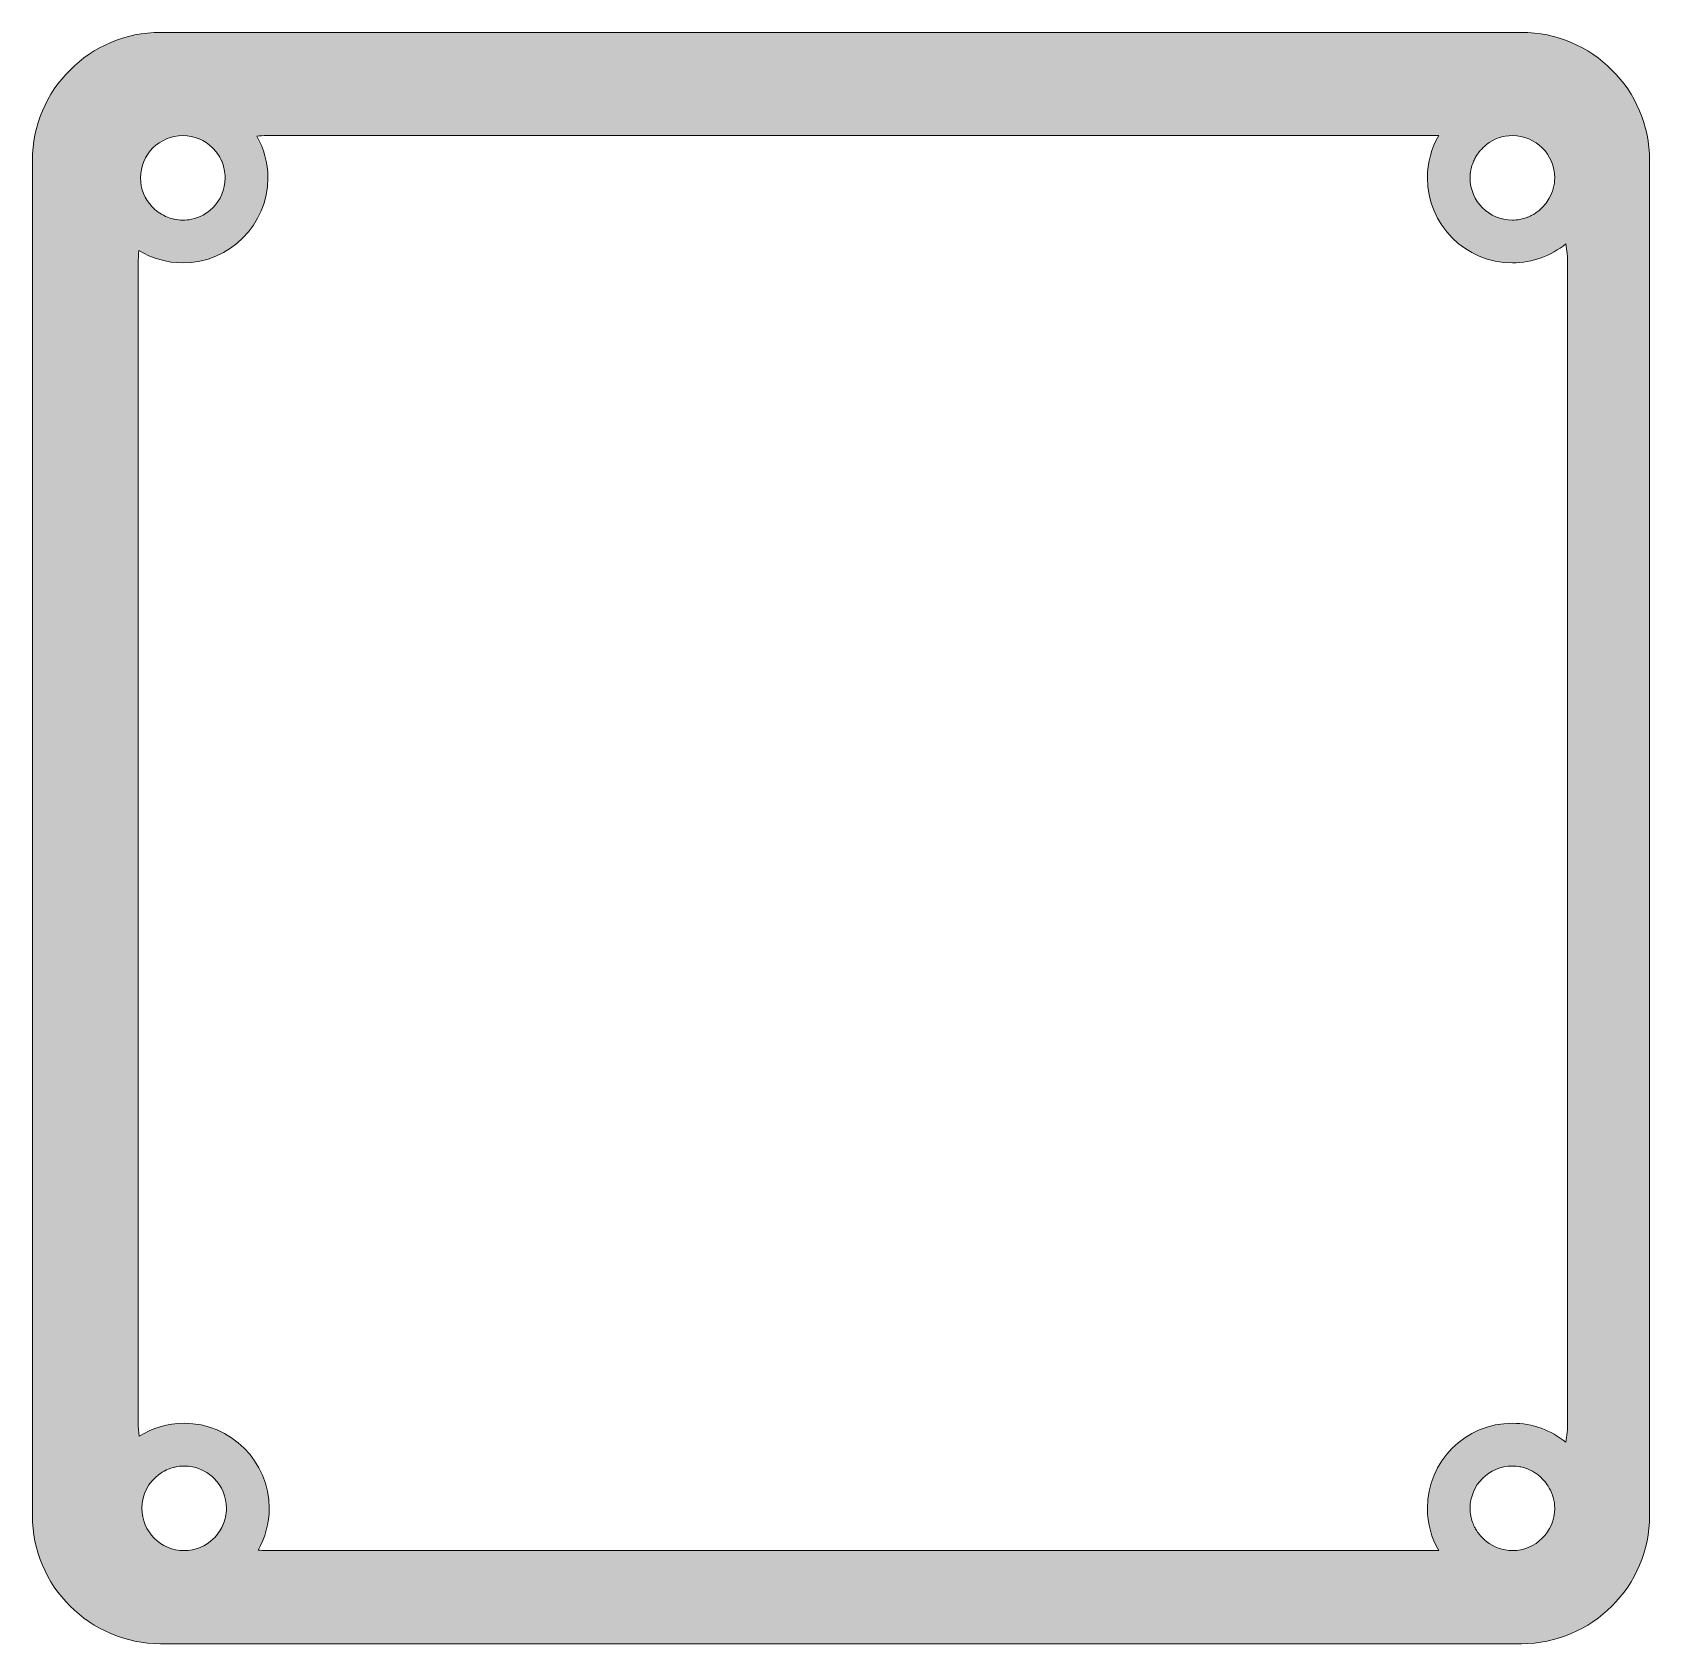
# Model space of a CAD drawing. Header units: inches. Extents: x 0.47 to 2.57, y -2.55 to -0.46.
import ezdxf

# ---------------------------------------------------------------- set-up
doc = ezdxf.new("R2010")
doc.units = ezdxf.units.IN
doc.header["$MEASUREMENT"] = 0
doc.layers.add('Layer 1', color=7, linetype='Continuous')

msp = doc.modelspace()

# ---------------------------------------------------------------- hatches: boundary and pattern name
at = {"layer": 'Layer 1'}
h = msp.add_hatch(color=3, dxfattribs=at)
h.dxf.hatch_style = 2
edge = h.paths.add_edge_path()
edge.add_spline(control_points=[(2.4044, -0.4597), (2.4044, -0.4597), (0.6354, -0.4597), (0.6354, -0.4597), (0.5437, -0.4597), (0.4687, -0.5347), (0.4687, -0.6263), (0.4687, -0.6263), (0.4687, -2.3882), (0.4687, -2.3882), (0.4687, -2.4799), (0.5437, -2.5549), (0.6354, -2.5549), (0.6354, -2.5549), (2.4044, -2.5549), (2.4044, -2.5549), (2.4961, -2.5549), (2.5711, -2.4799), (2.5711, -2.3882), (2.5711, -2.3882), (2.5711, -0.6263), (2.5711, -0.6263), (2.5711, -0.5347), (2.4961, -0.4597), (2.4044, -0.4597)], knot_values=[0, 0, 0, 0, 1, 1, 1, 2, 2, 2, 3, 3, 3, 4, 4, 4, 5, 5, 5, 6, 6, 6, 7, 7, 7, 8, 8, 8, 8], degree=3, periodic=1)
edge = h.paths.add_edge_path()
edge.add_spline(control_points=[(2.3589, -0.6057), (2.3589, -0.6057), (2.3589, -0.6057), (2.3589, -0.6057), (2.3589, -0.6057), (2.3589, -0.6057), (2.3589, -0.6057), (2.3683, -0.5984), (2.3799, -0.5939), (2.3927, -0.5939), (2.423, -0.5939), (2.4477, -0.6185), (2.4477, -0.6489), (2.4477, -0.6585), (2.445, -0.6674), (2.4406, -0.6753), (2.4406, -0.6753), (2.4406, -0.6753), (2.4406, -0.6753), (2.4406, -0.6753), (2.4406, -0.6753), (2.4406, -0.6753), (2.4373, -0.6813), (2.433, -0.6865), (2.4279, -0.6908), (2.4272, -0.6914), (2.4266, -0.6919), (2.426, -0.6924), (2.4245, -0.6935), (2.4231, -0.6945), (2.4215, -0.6955), (2.4197, -0.6967), (2.4178, -0.6977), (2.4158, -0.6986), (2.4146, -0.6992), (2.4134, -0.6997), (2.4121, -0.7002), (2.4099, -0.701), (2.4076, -0.7017), (2.4053, -0.7023), (2.4043, -0.7025), (2.4034, -0.7027), (2.4024, -0.7029), (2.3993, -0.7035), (2.396, -0.7039), (2.3927, -0.7039), (2.3623, -0.7039), (2.3377, -0.6793), (2.3377, -0.6489), (2.3377, -0.6455), (2.3381, -0.6422), (2.3387, -0.639), (2.3388, -0.6384), (2.3389, -0.6377), (2.339, -0.637), (2.3396, -0.6343), (2.3405, -0.6316), (2.3415, -0.6289), (2.342, -0.6278), (2.3424, -0.6268), (2.3429, -0.6257), (2.3437, -0.624), (2.3446, -0.6224), (2.3456, -0.6208), (2.3468, -0.6188), (2.3481, -0.6169), (2.3496, -0.6151), (2.35, -0.6145), (2.3505, -0.614), (2.3509, -0.6135), (2.3533, -0.6106), (2.356, -0.608), (2.3589, -0.6057)], knot_values=[0, 0, 0, 0, 1, 1, 1, 2, 2, 2, 3, 3, 3, 4, 4, 4, 5, 5, 5, 6, 6, 6, 7, 7, 7, 8, 8, 8, 9, 9, 9, 10, 10, 10, 11, 11, 11, 12, 12, 12, 13, 13, 13, 14, 14, 14, 15, 15, 15, 16, 16, 16, 17, 17, 17, 18, 18, 18, 19, 19, 19, 20, 20, 20, 21, 21, 21, 22, 22, 22, 23, 23, 23, 24, 24, 24, 24], degree=3, periodic=1)
edge = h.paths.add_edge_path()
edge.add_spline(control_points=[(0.6643, -0.5939), (0.6794, -0.5939), (0.6929, -0.5999), (0.7029, -0.6097), (0.7029, -0.6097), (0.7029, -0.6097), (0.7029, -0.6097), (0.7029, -0.6097), (0.7029, -0.6097), (0.7029, -0.6097), (0.7078, -0.6146), (0.7119, -0.6204), (0.7147, -0.6269), (0.7148, -0.627), (0.7149, -0.6271), (0.7149, -0.6273), (0.7162, -0.6302), (0.7171, -0.6333), (0.7178, -0.6365), (0.7179, -0.6369), (0.7181, -0.6373), (0.7182, -0.6377), (0.7189, -0.6413), (0.7193, -0.645), (0.7193, -0.6489), (0.7193, -0.6641), (0.7132, -0.6778), (0.7032, -0.6878), (0.6958, -0.6952), (0.6862, -0.7006), (0.6754, -0.7028), (0.6718, -0.7035), (0.6681, -0.7039), (0.6643, -0.7039), (0.6604, -0.7039), (0.6566, -0.7034), (0.6529, -0.7027), (0.6524, -0.7025), (0.6519, -0.7023), (0.6513, -0.7022), (0.6481, -0.7014), (0.6451, -0.7004), (0.6421, -0.6991), (0.6419, -0.699), (0.6418, -0.6989), (0.6415, -0.6988), (0.6349, -0.6958), (0.6291, -0.6915), (0.6242, -0.6862), (0.6242, -0.6862), (0.6242, -0.6862), (0.6242, -0.6862), (0.6242, -0.6862), (0.6242, -0.6862), (0.6242, -0.6862), (0.615, -0.6764), (0.6093, -0.6633), (0.6093, -0.6489), (0.6093, -0.6185), (0.634, -0.5939), (0.6643, -0.5939)], knot_values=[0, 0, 0, 0, 1, 1, 1, 2, 2, 2, 3, 3, 3, 4, 4, 4, 5, 5, 5, 6, 6, 6, 7, 7, 7, 8, 8, 8, 9, 9, 9, 10, 10, 10, 11, 11, 11, 12, 12, 12, 13, 13, 13, 14, 14, 14, 15, 15, 15, 16, 16, 16, 17, 17, 17, 18, 18, 18, 19, 19, 19, 20, 20, 20, 20], degree=3, periodic=1)
edge = h.paths.add_edge_path()
edge.add_spline(control_points=[(0.7039, -2.4186), (0.7039, -2.4186), (0.7039, -2.4186), (0.7039, -2.4186), (0.7039, -2.4186), (0.7039, -2.4186), (0.7039, -2.4186), (0.694, -2.428), (0.6807, -2.4339), (0.666, -2.4339), (0.6356, -2.4339), (0.611, -2.4093), (0.611, -2.3789), (0.611, -2.3609), (0.6198, -2.3451), (0.6331, -2.335), (0.6331, -2.335), (0.6332, -2.335), (0.6332, -2.335), (0.636, -2.3329), (0.639, -2.331), (0.6423, -2.3295), (0.6426, -2.3293), (0.6429, -2.3291), (0.6432, -2.3289), (0.6461, -2.3276), (0.6492, -2.3266), (0.6524, -2.3258), (0.653, -2.3256), (0.6536, -2.3253), (0.6543, -2.3252), (0.6581, -2.3244), (0.662, -2.3239), (0.666, -2.3239), (0.6698, -2.3239), (0.6735, -2.3243), (0.6771, -2.325), (0.6878, -2.3272), (0.6974, -2.3325), (0.7049, -2.34), (0.7149, -2.3499), (0.721, -2.3637), (0.721, -2.3789), (0.721, -2.3828), (0.7206, -2.3865), (0.7198, -2.3902), (0.7197, -2.3907), (0.7195, -2.3912), (0.7194, -2.3917), (0.7186, -2.3948), (0.7177, -2.3979), (0.7164, -2.4008), (0.7163, -2.401), (0.7162, -2.4011), (0.7161, -2.4013), (0.7132, -2.4078), (0.709, -2.4137), (0.7039, -2.4186)], knot_values=[0, 0, 0, 0, 1, 1, 1, 2, 2, 2, 3, 3, 3, 4, 4, 4, 5, 5, 5, 6, 6, 6, 7, 7, 7, 8, 8, 8, 9, 9, 9, 10, 10, 10, 11, 11, 11, 12, 12, 12, 13, 13, 13, 14, 14, 14, 15, 15, 15, 16, 16, 16, 17, 17, 17, 18, 18, 18, 19, 19, 19, 19], degree=3, periodic=1)
edge = h.paths.add_edge_path()
edge.add_spline(control_points=[(2.3927, -2.4339), (2.3799, -2.4339), (2.3683, -2.4293), (2.3589, -2.422), (2.3589, -2.422), (2.3589, -2.422), (2.3589, -2.422), (2.3589, -2.422), (2.3589, -2.422), (2.3589, -2.422), (2.356, -2.4197), (2.3533, -2.4171), (2.3509, -2.4143), (2.3505, -2.4138), (2.35, -2.4132), (2.3496, -2.4127), (2.3481, -2.4108), (2.3468, -2.4089), (2.3456, -2.4069), (2.3446, -2.4053), (2.3437, -2.4037), (2.3429, -2.402), (2.3424, -2.401), (2.342, -2.3999), (2.3415, -2.3988), (2.3405, -2.3962), (2.3396, -2.3935), (2.339, -2.3907), (2.3389, -2.3901), (2.3388, -2.3894), (2.3387, -2.3887), (2.3381, -2.3855), (2.3377, -2.3823), (2.3377, -2.3789), (2.3377, -2.3485), (2.3623, -2.3239), (2.3927, -2.3239), (2.396, -2.3239), (2.3993, -2.3243), (2.4024, -2.3249), (2.4034, -2.325), (2.4043, -2.3252), (2.4053, -2.3255), (2.4076, -2.326), (2.4099, -2.3267), (2.4121, -2.3276), (2.4134, -2.3281), (2.4146, -2.3286), (2.4158, -2.3291), (2.4178, -2.3301), (2.4197, -2.3311), (2.4215, -2.3323), (2.4231, -2.3332), (2.4245, -2.3343), (2.426, -2.3354), (2.4266, -2.3359), (2.4272, -2.3364), (2.4279, -2.3369), (2.433, -2.3413), (2.4373, -2.3465), (2.4406, -2.3525), (2.4406, -2.3525), (2.4406, -2.3525), (2.4406, -2.3525), (2.4406, -2.3525), (2.4406, -2.3525), (2.4406, -2.3525), (2.445, -2.3603), (2.4477, -2.3692), (2.4477, -2.3789), (2.4477, -2.4093), (2.423, -2.4339), (2.3927, -2.4339)], knot_values=[0, 0, 0, 0, 1, 1, 1, 2, 2, 2, 3, 3, 3, 4, 4, 4, 5, 5, 5, 6, 6, 6, 7, 7, 7, 8, 8, 8, 9, 9, 9, 10, 10, 10, 11, 11, 11, 12, 12, 12, 13, 13, 13, 14, 14, 14, 15, 15, 15, 16, 16, 16, 17, 17, 17, 18, 18, 18, 19, 19, 19, 20, 20, 20, 21, 21, 21, 22, 22, 22, 23, 23, 23, 24, 24, 24, 24], degree=3, periodic=1)
edge = h.paths.add_edge_path()
edge.add_spline(control_points=[(2.4645, -2.2672), (2.4645, -2.276), (2.4636, -2.2846), (2.4622, -2.2931), (2.4432, -2.2776), (2.419, -2.2683), (2.3927, -2.2683), (2.3317, -2.2683), (2.2821, -2.3179), (2.2821, -2.3789), (2.2821, -2.3989), (2.2876, -2.4177), (2.2969, -2.4339), (2.2969, -2.4339), (0.773, -2.4339), (0.773, -2.4339), (0.7694, -2.4339), (0.7657, -2.4336), (0.7621, -2.4333), (0.7713, -2.4172), (0.7766, -2.3987), (0.7766, -2.3789), (0.7766, -2.3179), (0.727, -2.2683), (0.666, -2.2683), (0.6445, -2.2683), (0.6244, -2.2746), (0.6074, -2.2853), (0.6068, -2.2793), (0.6064, -2.2733), (0.6064, -2.2672), (0.6064, -2.2672), (0.6064, -0.7605), (0.6064, -0.7605), (0.6064, -0.7548), (0.6067, -0.749), (0.6073, -0.7434), (0.624, -0.7535), (0.6434, -0.7594), (0.6643, -0.7594), (0.7253, -0.7594), (0.7749, -0.7098), (0.7749, -0.6489), (0.7749, -0.6291), (0.7696, -0.6106), (0.7605, -0.5945), (0.7647, -0.5942), (0.7688, -0.5939), (0.773, -0.5939), (0.773, -0.5939), (2.2969, -0.5939), (2.2969, -0.5939), (2.2876, -0.6101), (2.2821, -0.6288), (2.2821, -0.6489), (2.2821, -0.7098), (2.3317, -0.7594), (2.3927, -0.7594), (2.419, -0.7594), (2.4432, -0.7501), (2.4622, -0.7347), (2.4636, -0.7431), (2.4645, -0.7517), (2.4645, -0.7605), (2.4645, -0.7605), (2.4645, -2.2672), (2.4645, -2.2672)], knot_values=[0, 0, 0, 0, 1, 1, 1, 2, 2, 2, 3, 3, 3, 4, 4, 4, 5, 5, 5, 6, 6, 6, 7, 7, 7, 8, 8, 8, 9, 9, 9, 10, 10, 10, 11, 11, 11, 12, 12, 12, 13, 13, 13, 14, 14, 14, 15, 15, 15, 16, 16, 16, 17, 17, 17, 18, 18, 18, 19, 19, 19, 20, 20, 20, 21, 21, 21, 22, 22, 22, 22], degree=3, periodic=1)

# ---------------------------------------------------------------- linework, layer by layer
at = {"layer": 'Layer 1', "lineweight": 0}
for points, knots in [([(2.4044, -0.4597), (2.4044, -0.4597), (0.6354, -0.4597), (0.6354, -0.4597), (0.5437, -0.4597), (0.4687, -0.5347), (0.4687, -0.6263), (0.4687, -0.6263), (0.4687, -2.3882), (0.4687, -2.3882), (0.4687, -2.4799), (0.5437, -2.5549), (0.6354, -2.5549), (0.6354, -2.5549), (2.4044, -2.5549), (2.4044, -2.5549), (2.4961, -2.5549), (2.5711, -2.4799), (2.5711, -2.3882), (2.5711, -2.3882), (2.5711, -0.6263), (2.5711, -0.6263), (2.5711, -0.5347), (2.4961, -0.4597), (2.4044, -0.4597)], [0, 0, 0, 0, 1, 1, 1, 2, 2, 2, 3, 3, 3, 4, 4, 4, 5, 5, 5, 6, 6, 6, 7, 7, 7, 8, 8, 8, 8]), ([(2.4645, -2.2672), (2.4645, -2.276), (2.4636, -2.2846), (2.4622, -2.2931), (2.4432, -2.2776), (2.419, -2.2683), (2.3927, -2.2683), (2.3317, -2.2683), (2.2821, -2.3179), (2.2821, -2.3789), (2.2821, -2.3989), (2.2876, -2.4177), (2.2969, -2.4339), (2.2969, -2.4339), (0.773, -2.4339), (0.773, -2.4339), (0.7694, -2.4339), (0.7657, -2.4336), (0.7621, -2.4333), (0.7713, -2.4172), (0.7766, -2.3987), (0.7766, -2.3789), (0.7766, -2.3179), (0.727, -2.2683), (0.666, -2.2683), (0.6445, -2.2683), (0.6244, -2.2746), (0.6074, -2.2853), (0.6068, -2.2793), (0.6064, -2.2733), (0.6064, -2.2672), (0.6064, -2.2672), (0.6064, -0.7605), (0.6064, -0.7605), (0.6064, -0.7548), (0.6067, -0.749), (0.6073, -0.7434), (0.624, -0.7535), (0.6434, -0.7594), (0.6643, -0.7594), (0.7253, -0.7594), (0.7749, -0.7098), (0.7749, -0.6489), (0.7749, -0.6291), (0.7696, -0.6106), (0.7605, -0.5945), (0.7647, -0.5942), (0.7688, -0.5939), (0.773, -0.5939), (0.773, -0.5939), (2.2969, -0.5939), (2.2969, -0.5939), (2.2876, -0.6101), (2.2821, -0.6288), (2.2821, -0.6489), (2.2821, -0.7098), (2.3317, -0.7594), (2.3927, -0.7594), (2.419, -0.7594), (2.4432, -0.7501), (2.4622, -0.7347), (2.4636, -0.7431), (2.4645, -0.7517), (2.4645, -0.7605), (2.4645, -0.7605), (2.4645, -2.2672), (2.4645, -2.2672)], [0, 0, 0, 0, 1, 1, 1, 2, 2, 2, 3, 3, 3, 4, 4, 4, 5, 5, 5, 6, 6, 6, 7, 7, 7, 8, 8, 8, 9, 9, 9, 10, 10, 10, 11, 11, 11, 12, 12, 12, 13, 13, 13, 14, 14, 14, 15, 15, 15, 16, 16, 16, 17, 17, 17, 18, 18, 18, 19, 19, 19, 20, 20, 20, 21, 21, 21, 22, 22, 22, 22]), ([(0.6643, -0.5939), (0.6794, -0.5939), (0.6929, -0.5999), (0.7029, -0.6097), (0.7029, -0.6097), (0.7029, -0.6097), (0.7029, -0.6097), (0.7029, -0.6097), (0.7029, -0.6097), (0.7029, -0.6097), (0.7078, -0.6146), (0.7119, -0.6204), (0.7147, -0.6269), (0.7148, -0.627), (0.7149, -0.6271), (0.7149, -0.6273), (0.7162, -0.6302), (0.7171, -0.6333), (0.7178, -0.6365), (0.7179, -0.6369), (0.7181, -0.6373), (0.7182, -0.6377), (0.7189, -0.6413), (0.7193, -0.645), (0.7193, -0.6489), (0.7193, -0.6641), (0.7132, -0.6778), (0.7032, -0.6878), (0.6958, -0.6952), (0.6862, -0.7006), (0.6754, -0.7028), (0.6718, -0.7035), (0.6681, -0.7039), (0.6643, -0.7039), (0.6604, -0.7039), (0.6566, -0.7034), (0.6529, -0.7027), (0.6524, -0.7025), (0.6519, -0.7023), (0.6513, -0.7022), (0.6481, -0.7014), (0.6451, -0.7004), (0.6421, -0.6991), (0.6419, -0.699), (0.6418, -0.6989), (0.6415, -0.6988), (0.6349, -0.6958), (0.6291, -0.6915), (0.6242, -0.6862), (0.6242, -0.6862), (0.6242, -0.6862), (0.6242, -0.6862), (0.6242, -0.6862), (0.6242, -0.6862), (0.6242, -0.6862), (0.615, -0.6764), (0.6093, -0.6633), (0.6093, -0.6489), (0.6093, -0.6185), (0.634, -0.5939), (0.6643, -0.5939)], [0, 0, 0, 0, 1, 1, 1, 2, 2, 2, 3, 3, 3, 4, 4, 4, 5, 5, 5, 6, 6, 6, 7, 7, 7, 8, 8, 8, 9, 9, 9, 10, 10, 10, 11, 11, 11, 12, 12, 12, 13, 13, 13, 14, 14, 14, 15, 15, 15, 16, 16, 16, 17, 17, 17, 18, 18, 18, 19, 19, 19, 20, 20, 20, 20]), ([(2.3589, -0.6057), (2.3589, -0.6057), (2.3589, -0.6057), (2.3589, -0.6057), (2.3589, -0.6057), (2.3589, -0.6057), (2.3589, -0.6057), (2.3683, -0.5984), (2.3799, -0.5939), (2.3927, -0.5939), (2.423, -0.5939), (2.4477, -0.6185), (2.4477, -0.6489), (2.4477, -0.6585), (2.445, -0.6674), (2.4406, -0.6753), (2.4406, -0.6753), (2.4406, -0.6753), (2.4406, -0.6753), (2.4406, -0.6753), (2.4406, -0.6753), (2.4406, -0.6753), (2.4373, -0.6813), (2.433, -0.6865), (2.4279, -0.6908), (2.4272, -0.6914), (2.4266, -0.6919), (2.426, -0.6924), (2.4245, -0.6935), (2.4231, -0.6945), (2.4215, -0.6955), (2.4197, -0.6967), (2.4178, -0.6977), (2.4158, -0.6986), (2.4146, -0.6992), (2.4134, -0.6997), (2.4121, -0.7002), (2.4099, -0.701), (2.4076, -0.7017), (2.4053, -0.7023), (2.4043, -0.7025), (2.4034, -0.7027), (2.4024, -0.7029), (2.3993, -0.7035), (2.396, -0.7039), (2.3927, -0.7039), (2.3623, -0.7039), (2.3377, -0.6793), (2.3377, -0.6489), (2.3377, -0.6455), (2.3381, -0.6422), (2.3387, -0.639), (2.3388, -0.6384), (2.3389, -0.6377), (2.339, -0.637), (2.3396, -0.6343), (2.3405, -0.6316), (2.3415, -0.6289), (2.342, -0.6278), (2.3424, -0.6268), (2.3429, -0.6257), (2.3437, -0.624), (2.3446, -0.6224), (2.3456, -0.6208), (2.3468, -0.6188), (2.3481, -0.6169), (2.3496, -0.6151), (2.35, -0.6145), (2.3505, -0.614), (2.3509, -0.6135), (2.3533, -0.6106), (2.356, -0.608), (2.3589, -0.6057)], [0, 0, 0, 0, 1, 1, 1, 2, 2, 2, 3, 3, 3, 4, 4, 4, 5, 5, 5, 6, 6, 6, 7, 7, 7, 8, 8, 8, 9, 9, 9, 10, 10, 10, 11, 11, 11, 12, 12, 12, 13, 13, 13, 14, 14, 14, 15, 15, 15, 16, 16, 16, 17, 17, 17, 18, 18, 18, 19, 19, 19, 20, 20, 20, 21, 21, 21, 22, 22, 22, 23, 23, 23, 24, 24, 24, 24]), ([(0.7039, -2.4186), (0.7039, -2.4186), (0.7039, -2.4186), (0.7039, -2.4186), (0.7039, -2.4186), (0.7039, -2.4186), (0.7039, -2.4186), (0.694, -2.428), (0.6807, -2.4339), (0.666, -2.4339), (0.6356, -2.4339), (0.611, -2.4093), (0.611, -2.3789), (0.611, -2.3609), (0.6198, -2.3451), (0.6331, -2.335), (0.6331, -2.335), (0.6332, -2.335), (0.6332, -2.335), (0.636, -2.3329), (0.639, -2.331), (0.6423, -2.3295), (0.6426, -2.3293), (0.6429, -2.3291), (0.6432, -2.3289), (0.6461, -2.3276), (0.6492, -2.3266), (0.6524, -2.3258), (0.653, -2.3256), (0.6536, -2.3253), (0.6543, -2.3252), (0.6581, -2.3244), (0.662, -2.3239), (0.666, -2.3239), (0.6698, -2.3239), (0.6735, -2.3243), (0.6771, -2.325), (0.6878, -2.3272), (0.6974, -2.3325), (0.7049, -2.34), (0.7149, -2.3499), (0.721, -2.3637), (0.721, -2.3789), (0.721, -2.3828), (0.7206, -2.3865), (0.7198, -2.3902), (0.7197, -2.3907), (0.7195, -2.3912), (0.7194, -2.3917), (0.7186, -2.3948), (0.7177, -2.3979), (0.7164, -2.4008), (0.7163, -2.401), (0.7162, -2.4011), (0.7161, -2.4013), (0.7132, -2.4078), (0.709, -2.4137), (0.7039, -2.4186)], [0, 0, 0, 0, 1, 1, 1, 2, 2, 2, 3, 3, 3, 4, 4, 4, 5, 5, 5, 6, 6, 6, 7, 7, 7, 8, 8, 8, 9, 9, 9, 10, 10, 10, 11, 11, 11, 12, 12, 12, 13, 13, 13, 14, 14, 14, 15, 15, 15, 16, 16, 16, 17, 17, 17, 18, 18, 18, 19, 19, 19, 19]), ([(2.3927, -2.4339), (2.3799, -2.4339), (2.3683, -2.4293), (2.3589, -2.422), (2.3589, -2.422), (2.3589, -2.422), (2.3589, -2.422), (2.3589, -2.422), (2.3589, -2.422), (2.3589, -2.422), (2.356, -2.4197), (2.3533, -2.4171), (2.3509, -2.4143), (2.3505, -2.4138), (2.35, -2.4132), (2.3496, -2.4127), (2.3481, -2.4108), (2.3468, -2.4089), (2.3456, -2.4069), (2.3446, -2.4053), (2.3437, -2.4037), (2.3429, -2.402), (2.3424, -2.401), (2.342, -2.3999), (2.3415, -2.3988), (2.3405, -2.3962), (2.3396, -2.3935), (2.339, -2.3907), (2.3389, -2.3901), (2.3388, -2.3894), (2.3387, -2.3887), (2.3381, -2.3855), (2.3377, -2.3823), (2.3377, -2.3789), (2.3377, -2.3485), (2.3623, -2.3239), (2.3927, -2.3239), (2.396, -2.3239), (2.3993, -2.3243), (2.4024, -2.3249), (2.4034, -2.325), (2.4043, -2.3252), (2.4053, -2.3255), (2.4076, -2.326), (2.4099, -2.3267), (2.4121, -2.3276), (2.4134, -2.3281), (2.4146, -2.3286), (2.4158, -2.3291), (2.4178, -2.3301), (2.4197, -2.3311), (2.4215, -2.3323), (2.4231, -2.3332), (2.4245, -2.3343), (2.426, -2.3354), (2.4266, -2.3359), (2.4272, -2.3364), (2.4279, -2.3369), (2.433, -2.3413), (2.4373, -2.3465), (2.4406, -2.3525), (2.4406, -2.3525), (2.4406, -2.3525), (2.4406, -2.3525), (2.4406, -2.3525), (2.4406, -2.3525), (2.4406, -2.3525), (2.445, -2.3603), (2.4477, -2.3692), (2.4477, -2.3789), (2.4477, -2.4093), (2.423, -2.4339), (2.3927, -2.4339)], [0, 0, 0, 0, 1, 1, 1, 2, 2, 2, 3, 3, 3, 4, 4, 4, 5, 5, 5, 6, 6, 6, 7, 7, 7, 8, 8, 8, 9, 9, 9, 10, 10, 10, 11, 11, 11, 12, 12, 12, 13, 13, 13, 14, 14, 14, 15, 15, 15, 16, 16, 16, 17, 17, 17, 18, 18, 18, 19, 19, 19, 20, 20, 20, 21, 21, 21, 22, 22, 22, 23, 23, 23, 24, 24, 24, 24])]:
    msp.add_open_spline(points, degree=3, knots=knots, dxfattribs=at)

doc.saveas('drawing.dxf')
